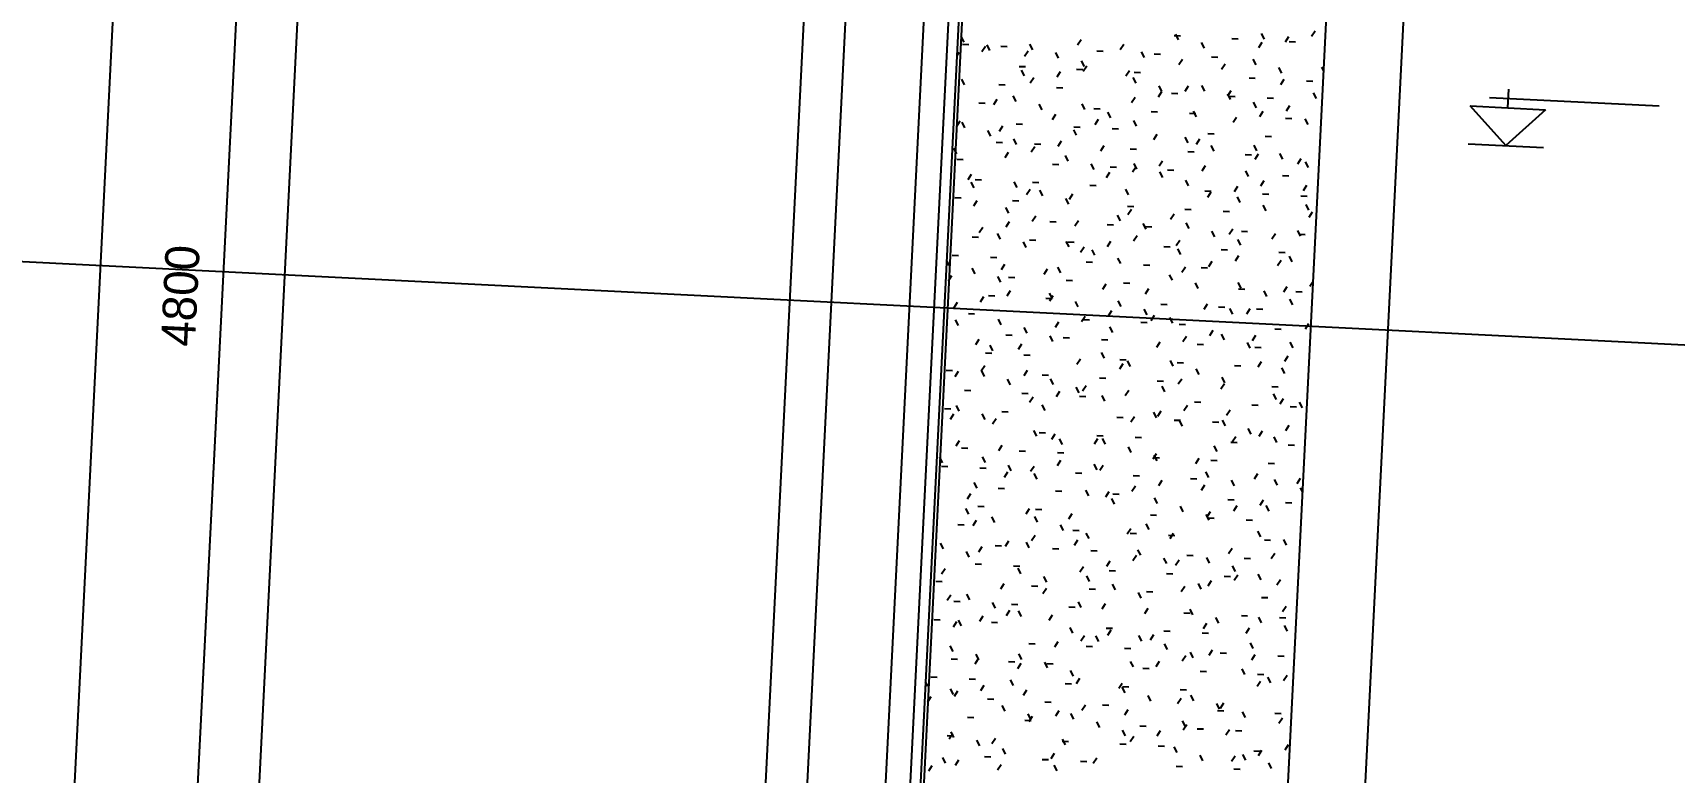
# Model space of a CAD drawing. Extents: x 549999 to 550212, y 1838161 to 1838467.
# Drawn here: x 550155.4 to 550163.22, y 1838345.48 to 1838349 of the extents above; entities that cross this region are included whole.
import ezdxf

# ---------------------------------------------------------------- set-up
doc = ezdxf.new("R2010")
doc.units = 0
for name, color, linetype in [('Level 15', 7, 'Continuous'), ('Level 18', 7, 'Continuous'), ('Level 20', 7, 'Continuous'), ('Level 24', 7, 'Continuous'), ('Level 36', 7, 'Continuous'), ('Level 4', 7, 'Continuous'), ('Level 8', 7, 'Continuous')]:
    doc.layers.add(name, color=color, linetype=linetype)

# ---------------------------------------------------------------- blocks, each defined once
blk = doc.blocks.new('FLOO13')
at = {"layer": 'Level 8'}
for p, q in [((-871.49, -462.9), (-871.49, 547.1)), ((-891.49, 527.1), (-891.49, -482.9))]:
    blk.add_line(p, q, dxfattribs=at)
blk = doc.blocks.new('SPOT_1')
at = {"layer": 'Level 24'}
for p, q in [((0, 0.2), (0, 0.3)), ((0, 0), (-0.2, 0.2)), ((-0.2, 0.2), (0.2, 0.2)), ((0, 0), (-0.2, 0.2)), ((-0.2, 0.2), (0.2, 0.2)), ((-0.1, 0.25), (0.8, 0.25)), ((0.2, 0.2), (0, 0)), ((0.2, 0.2), (0, 0)), ((-0.2, 0), (0.2, 0))]:
    blk.add_line(p, q, dxfattribs=at)

msp = doc.modelspace()

# ---------------------------------------------------------------- linework, layer by layer
at = {"layer": 'Level 15'}
for p, q in [((550159.8376, 1838348.9535), (550159.8239, 1838348.9804)), ((550160.3949, 1838348.9645), (550160.3786, 1838348.9391)), ((550160.8394, 1838348.9839), (550160.8696, 1838348.9823)), ((550160.8599, 1838348.9638), (550160.8461, 1838348.9906)), ((550161.1134, 1838348.9702), (550161.1435, 1838348.9687)), ((550161.2688, 1838348.9678), (550161.255, 1838348.9947)), ((550161.3839, 1838348.9788), (550161.3675, 1838348.9534)), ((550161.5103, 1838349.006), (550161.494, 1838348.9806)), ((550159.8124, 1838348.9053), (550159.8036, 1838348.8916)), ((550159.8303, 1838348.9428), (550159.8604, 1838348.9412)), ((550159.9389, 1838348.9325), (550159.9225, 1838348.9072)), ((550159.9607, 1838348.9139), (550159.9469, 1838348.9407)), ((550160.0129, 1838348.9336), (550160.0431, 1838348.9321)), ((550160.1421, 1838348.9101), (550160.1257, 1838348.8847)), ((550160.1652, 1838348.9159), (550160.1514, 1838348.9428)), ((550160.2882, 1838348.8762), (550160.2745, 1838348.9031)), ((550160.4696, 1838348.9108), (550160.4997, 1838348.9093)), ((550160.5982, 1838348.942), (550160.5818, 1838348.9167)), ((550160.6972, 1838348.8803), (550160.6834, 1838348.9072)), ((550160.7435, 1838348.8971), (550160.7737, 1838348.8956)), ((550160.983, 1838348.9241), (550160.9692, 1838348.9509)), ((550161.0175, 1838348.8834), (550161.0476, 1838348.8819)), ((550161.2575, 1838348.9516), (550161.2411, 1838348.9262)), ((550161.3874, 1838348.9565), (550161.4175, 1838348.955)), ((550160.0997, 1838348.8377), (550160.1298, 1838348.8362)), ((550160.1255, 1838348.7928), (550160.1117, 1838348.8197)), ((550160.2957, 1838348.8109), (550160.2793, 1838348.7855)), ((550160.3737, 1838348.824), (550160.4038, 1838348.8225)), ((550160.4113, 1838348.8366), (550160.3976, 1838348.8634)), ((550160.4221, 1838348.838), (550160.4058, 1838348.8127)), ((550160.6254, 1838348.8156), (550160.609, 1838348.7903)), ((550160.6476, 1838348.8103), (550160.6778, 1838348.8088)), ((550160.8782, 1838348.87), (550160.8618, 1838348.8447)), ((550161.0815, 1838348.8476), (550161.0651, 1838348.8222)), ((550161.2291, 1838348.8448), (550161.2154, 1838348.8716)), ((550161.3522, 1838348.8051), (550161.3385, 1838348.832)), ((550161.552, 1838348.8163), (550161.5429, 1838348.834)), ((550159.8397, 1838348.7491), (550159.8259, 1838348.7759)), ((550160.0038, 1838348.751), (550160.0339, 1838348.7495)), ((550160.1693, 1838348.7837), (550160.1529, 1838348.7583)), ((550160.2778, 1838348.7373), (550160.3079, 1838348.7358)), ((550160.6575, 1838348.7573), (550160.6437, 1838348.7841)), ((550160.7806, 1838348.7176), (550160.7668, 1838348.7444)), ((550160.9054, 1838348.7436), (550160.889, 1838348.7182)), ((550160.985, 1838348.7196), (550160.9713, 1838348.7465)), ((550161.1956, 1838348.7829), (550161.2257, 1838348.7814)), ((550161.3615, 1838348.7755), (550161.3451, 1838348.7502)), ((550161.4696, 1838348.7692), (550161.4997, 1838348.7677)), ((550159.9079, 1838348.6642), (550159.938, 1838348.6627)), ((550159.9932, 1838348.6797), (550159.9769, 1838348.6543)), ((550160.0858, 1838348.6697), (550160.0721, 1838348.6966)), ((550160.2089, 1838348.6301), (550160.1951, 1838348.6569)), ((550160.4134, 1838348.6321), (550160.3996, 1838348.659)), ((550160.6526, 1838348.6892), (550160.6362, 1838348.6638)), ((550160.779, 1838348.7164), (550160.7626, 1838348.691)), ((550160.8257, 1838348.7099), (550160.8559, 1838348.7084)), ((550161.1086, 1838348.7211), (550161.0923, 1838348.6958)), ((550161.1081, 1838348.68), (550161.0943, 1838348.7068)), ((550161.0997, 1838348.6962), (550161.1298, 1838348.6947)), ((550161.2312, 1838348.6403), (550161.2174, 1838348.6672)), ((550161.2824, 1838348.687), (550161.3125, 1838348.6855)), ((550161.3887, 1838348.6491), (550161.3723, 1838348.6238)), ((550161.517, 1838348.6841), (550161.5033, 1838348.7109)), ((550159.8172, 1838348.5757), (550159.8008, 1838348.5503)), ((550159.8417, 1838348.5446), (550159.8279, 1838348.5715)), ((550160.2733, 1838348.6076), (550160.2569, 1838348.5823)), ((550160.4559, 1838348.6368), (550160.486, 1838348.6353)), ((550160.4765, 1838348.5852), (550160.4601, 1838348.5598)), ((550160.5365, 1838348.5925), (550160.5227, 1838348.6193)), ((550160.6595, 1838348.5528), (550160.6458, 1838348.5797)), ((550160.7298, 1838348.6231), (550160.76, 1838348.6216)), ((550160.9125, 1838348.614), (550160.9426, 1838348.6125)), ((550160.9454, 1838348.5966), (550160.9316, 1838348.6234)), ((550161.1358, 1838348.5947), (550161.1195, 1838348.5694)), ((550161.2623, 1838348.6219), (550161.2459, 1838348.5966)), ((550161.3691, 1838348.5912), (550161.3993, 1838348.5897)), ((550161.4774, 1838348.561), (550161.4636, 1838348.5878)), ((550159.9648, 1838348.505), (550159.951, 1838348.5318)), ((550160.0204, 1838348.5532), (550160.0041, 1838348.5279)), ((550160.0879, 1838348.4653), (550160.0741, 1838348.4921)), ((550160.086, 1838348.5638), (550160.1161, 1838348.5622)), ((550160.3737, 1838348.509), (550160.3599, 1838348.5359)), ((550160.36, 1838348.5501), (550160.3901, 1838348.5485)), ((550160.5426, 1838348.5409), (550160.5728, 1838348.5394)), ((550160.7566, 1838348.5131), (550160.7402, 1838348.4878)), ((550160.9057, 1838348.4735), (550160.8919, 1838348.5003)), ((550160.9992, 1838348.5181), (550161.0294, 1838348.5166)), ((550161.2732, 1838348.5044), (550161.3034, 1838348.5029)), ((550159.802, 1838348.4215), (550159.7883, 1838348.4484)), ((550159.9901, 1838348.477), (550160.0202, 1838348.4755)), ((550160.0476, 1838348.4268), (550160.0313, 1838348.4015)), ((550160.1741, 1838348.454), (550160.1577, 1838348.4287)), ((550160.1727, 1838348.4679), (550160.2029, 1838348.4664)), ((550160.3005, 1838348.4812), (550160.2841, 1838348.4558)), ((550160.5037, 1838348.4588), (550160.4873, 1838348.4334)), ((550160.6294, 1838348.445), (550160.6595, 1838348.4435)), ((550160.9034, 1838348.4313), (550160.9335, 1838348.4298)), ((550160.9598, 1838348.4907), (550160.9434, 1838348.4654)), ((550161.0288, 1838348.4338), (550161.015, 1838348.4607)), ((550161.1773, 1838348.4176), (550161.2075, 1838348.4161)), ((550161.2332, 1838348.4359), (550161.2195, 1838348.4627)), ((550161.2398, 1838348.4187), (550161.2235, 1838348.3933)), ((550161.3563, 1838348.3962), (550161.3426, 1838348.423)), ((550159.8029, 1838348.3948), (550159.833, 1838348.3933)), ((550160.2595, 1838348.372), (550160.2896, 1838348.3705)), ((550160.334, 1838348.386), (550160.3203, 1838348.4128)), ((550160.4571, 1838348.3463), (550160.4434, 1838348.3732)), ((550160.5335, 1838348.3583), (550160.5636, 1838348.3568)), ((550160.6573, 1838348.3595), (550160.641, 1838348.3342)), ((550160.6616, 1838348.3483), (550160.6478, 1838348.3752)), ((550160.7838, 1838348.3867), (550160.7674, 1838348.3614)), ((550160.7847, 1838348.3087), (550160.7709, 1838348.3355)), ((550160.8075, 1838348.3446), (550160.8376, 1838348.3431)), ((550160.987, 1838348.3643), (550160.9706, 1838348.339)), ((550161.1936, 1838348.3128), (550161.1798, 1838348.3396)), ((550161.4431, 1838348.3963), (550161.4267, 1838348.3709)), ((550161.4794, 1838348.3565), (550161.4656, 1838348.3834)), ((550159.8716, 1838348.3228), (550159.8552, 1838348.2975)), ((550159.8855, 1838348.2588), (550159.8717, 1838348.2856)), ((550159.8896, 1838348.2989), (550159.9198, 1838348.2974)), ((550160.0899, 1838348.2608), (550160.0762, 1838348.2877)), ((550160.1636, 1838348.2852), (550160.1938, 1838348.2837)), ((550160.4376, 1838348.2715), (550160.4677, 1838348.27)), ((550160.5309, 1838348.3323), (550160.5145, 1838348.307)), ((550160.9077, 1838348.269), (550160.894, 1838348.2959)), ((550161.1406, 1838348.2651), (550161.1242, 1838348.2397)), ((550161.267, 1838348.2923), (550161.2507, 1838348.2669)), ((550161.3554, 1838348.3172), (550161.3856, 1838348.3157)), ((550161.4703, 1838348.2698), (550161.4539, 1838348.2445)), ((550159.7937, 1838348.2121), (550159.8239, 1838348.2106)), ((550159.8988, 1838348.1964), (550159.8824, 1838348.171)), ((550160.0677, 1838348.1984), (550160.0979, 1838348.1969)), ((550160.1516, 1838348.2508), (550160.1353, 1838348.2254)), ((550160.213, 1838348.2212), (550160.1992, 1838348.248)), ((550160.3361, 1838348.1815), (550160.3223, 1838348.2084)), ((550160.3549, 1838348.2283), (550160.3385, 1838348.203)), ((550160.6219, 1838348.2253), (550160.6082, 1838348.2521)), ((550160.9856, 1838348.2441), (550161.0157, 1838348.2426)), ((550161.0142, 1838348.2379), (550160.9978, 1838348.2125)), ((550161.1539, 1838348.1897), (550161.1401, 1838348.2165)), ((550161.2595, 1838348.2304), (550161.2897, 1838348.2289)), ((550161.4422, 1838348.2213), (550161.4723, 1838348.2198)), ((550161.4814, 1838348.1521), (550161.4677, 1838348.1789)), ((550160.0503, 1838348.1378), (550160.0365, 1838348.1646)), ((550160.1788, 1838348.1243), (550160.1624, 1838348.099)), ((550160.3821, 1838348.1019), (550160.3657, 1838348.0766)), ((550160.5823, 1838348.1022), (550160.5685, 1838348.129)), ((550160.6157, 1838348.1711), (550160.6458, 1838348.1695)), ((550160.6349, 1838348.1563), (550160.6185, 1838348.131)), ((550160.8381, 1838348.1339), (550160.8218, 1838348.1085)), ((550160.8897, 1838348.1574), (550160.9198, 1838348.1558)), ((550161.0723, 1838348.1482), (550161.1024, 1838348.1467)), ((550161.277, 1838348.15), (550161.2632, 1838348.1769)), ((550161.4974, 1838348.1434), (550161.4811, 1838348.1181)), ((550159.7644, 1838348.094), (550159.7637, 1838348.0953)), ((550159.8759, 1838348.0249), (550159.9061, 1838348.0234)), ((550159.926, 1838348.07), (550159.9096, 1838348.0446)), ((550160.0106, 1838348.0147), (550159.9968, 1838348.0415)), ((550160.0524, 1838348.0972), (550160.036, 1838348.0718)), ((550160.2458, 1838348.098), (550160.2759, 1838348.0965)), ((550160.5198, 1838348.0843), (550160.5499, 1838348.0828)), ((550160.6621, 1838348.0299), (550160.6457, 1838348.0045)), ((550160.7053, 1838348.0625), (550160.6916, 1838348.0894)), ((550160.7024, 1838348.0752), (550160.7326, 1838348.0737)), ((550160.9098, 1838348.0646), (550160.896, 1838348.0914)), ((550161.0329, 1838348.0249), (550161.0191, 1838348.0517)), ((550161.1182, 1838348.0618), (550161.1018, 1838348.0365)), ((550161.1591, 1838348.0523), (550161.1892, 1838348.0508)), ((550161.3214, 1838348.0394), (550161.305, 1838348.0141)), ((550161.4418, 1838348.029), (550161.428, 1838348.0558)), ((550161.4331, 1838348.0386), (550161.4632, 1838348.0371)), ((550160.1337, 1838347.975), (550160.1199, 1838348.0019)), ((550160.1499, 1838348.0112), (550160.1801, 1838348.0097)), ((550160.3381, 1838347.9771), (550160.3244, 1838348.0039)), ((550160.3326, 1838348.0021), (550160.3627, 1838348.0006)), ((550160.4092, 1838347.9755), (550160.3929, 1838347.9501)), ((550160.4612, 1838347.9374), (550160.4474, 1838347.9642)), ((550160.5357, 1838348.0027), (550160.5193, 1838347.9773)), ((550160.7892, 1838347.9793), (550160.8193, 1838347.9778)), ((550160.8653, 1838348.0075), (550160.849, 1838347.9821)), ((550160.8701, 1838347.9415), (550160.8564, 1838347.9683)), ((550161.0632, 1838347.9656), (550161.0933, 1838347.9641)), ((550161.156, 1838347.9852), (550161.1422, 1838348.0121)), ((550161.3372, 1838347.9519), (550161.3673, 1838347.9504)), ((550159.7665, 1838347.8895), (550159.7546, 1838347.9127)), ((550159.7801, 1838347.9382), (550159.8102, 1838347.9367)), ((550159.8896, 1838347.8499), (550159.8758, 1838347.8767)), ((550159.9627, 1838347.929), (550159.9928, 1838347.9275)), ((550160.03, 1838347.8939), (550160.0136, 1838347.8686)), ((550160.2332, 1838347.8715), (550160.2168, 1838347.8461)), ((550160.2985, 1838347.854), (550160.2847, 1838347.8808)), ((550160.4193, 1838347.9062), (550160.4495, 1838347.9047)), ((550160.5843, 1838347.8977), (550160.5705, 1838347.9246)), ((550160.6933, 1838347.8925), (550160.7234, 1838347.891)), ((550160.8925, 1838347.881), (550160.8761, 1838347.8557)), ((550160.9673, 1838347.8788), (550160.9974, 1838347.8773)), ((550161.0189, 1838347.9082), (550161.0026, 1838347.8829)), ((550161.1454, 1838347.9354), (550161.129, 1838347.9101)), ((550161.3486, 1838347.913), (550161.3322, 1838347.8876)), ((550161.4021, 1838347.9059), (550161.3884, 1838347.9328)), ((550159.7771, 1838347.8395), (550159.7607, 1838347.8142)), ((550160.0126, 1838347.8102), (550159.9989, 1838347.8371)), ((550160.0495, 1838347.8331), (550160.0796, 1838347.8316)), ((550160.3234, 1838347.8194), (550160.3536, 1838347.8179)), ((550160.5132, 1838347.7995), (550160.4969, 1838347.7741)), ((550160.5974, 1838347.8057), (550160.6276, 1838347.8042)), ((550160.8305, 1838347.8184), (550160.8167, 1838347.8452)), ((550160.9535, 1838347.7787), (550160.9398, 1838347.8056)), ((550161.158, 1838347.7808), (550161.1442, 1838347.8076)), ((550161.5018, 1838347.8131), (550161.4858, 1838347.7884)), ((550159.8043, 1838347.7131), (550159.7879, 1838347.6878)), ((550159.9307, 1838347.7403), (550159.9144, 1838347.715)), ((550159.9536, 1838347.7464), (550159.9837, 1838347.7449)), ((550160.0572, 1838347.7675), (550160.0408, 1838347.7422)), ((550160.2276, 1838347.7327), (550160.2577, 1838347.7312)), ((550160.2604, 1838347.7451), (550160.244, 1838347.7197)), ((550160.2588, 1838347.7309), (550160.245, 1838347.7577)), ((550160.3819, 1838347.6912), (550160.3681, 1838347.7181)), ((550160.5863, 1838347.6933), (550160.5726, 1838347.7201)), ((550160.7165, 1838347.777), (550160.7001, 1838347.7517)), ((550161.1454, 1838347.7784), (550161.1755, 1838347.7768)), ((550161.2811, 1838347.7411), (550161.2673, 1838347.768)), ((550161.3758, 1838347.7866), (550161.3594, 1838347.7612)), ((550161.4042, 1838347.7014), (550161.3904, 1838347.7283)), ((550161.4194, 1838347.7647), (550161.4495, 1838347.7632)), ((550159.8577, 1838347.6596), (550159.8878, 1838347.6581)), ((550160.0147, 1838347.6058), (550160.0009, 1838347.6326)), ((550160.414, 1838347.6458), (550160.3976, 1838347.6205)), ((550160.4056, 1838347.6322), (550160.4358, 1838347.6307)), ((550160.5404, 1838347.673), (550160.5241, 1838347.6477)), ((550160.7094, 1838347.6536), (550160.6957, 1838347.6805)), ((550160.7437, 1838347.6506), (550160.7273, 1838347.6253)), ((550160.7755, 1838347.7053), (550160.8056, 1838347.7038)), ((550160.8325, 1838347.6139), (550160.8187, 1838347.6408)), ((550160.9965, 1838347.705), (550160.9801, 1838347.6796)), ((550161.0495, 1838347.6916), (550161.0796, 1838347.6901)), ((550161.1183, 1838347.6577), (550161.1046, 1838347.6845)), ((550161.1997, 1838347.6826), (550161.1834, 1838347.6572)), ((550161.2321, 1838347.6825), (550161.2623, 1838347.681)), ((550159.8102, 1838347.6037), (550159.7965, 1838347.6306)), ((550160.0358, 1838347.5592), (550160.0659, 1838347.5577)), ((550160.1378, 1838347.5661), (550160.124, 1838347.5929)), ((550160.2608, 1838347.5264), (550160.2471, 1838347.5533)), ((550160.2876, 1838347.6186), (550160.2712, 1838347.5933)), ((550160.5467, 1838347.5702), (550160.5329, 1838347.597)), ((550160.6796, 1838347.6185), (550160.7098, 1838347.617)), ((550160.8623, 1838347.6094), (550160.8924, 1838347.6079)), ((550161.0237, 1838347.5786), (550161.0073, 1838347.5532)), ((550161.0787, 1838347.5346), (550161.0649, 1838347.5615)), ((550161.2269, 1838347.5561), (550161.2106, 1838347.5308)), ((550161.3189, 1838347.5866), (550161.349, 1838347.5851)), ((550161.4798, 1838347.6105), (550161.4634, 1838347.5852)), ((550159.9083, 1838347.5371), (550159.8919, 1838347.5117)), ((550159.975, 1838347.4827), (550159.9613, 1838347.5095)), ((550160.1115, 1838347.5146), (550160.0952, 1838347.4893)), ((550160.3097, 1838347.5455), (550160.3399, 1838347.544)), ((550160.4924, 1838347.5363), (550160.5225, 1838347.5348)), ((550160.7709, 1838347.5242), (550160.7545, 1838347.4988)), ((550160.8973, 1838347.5514), (550160.8809, 1838347.526)), ((550160.949, 1838347.5135), (550160.9792, 1838347.512)), ((550161.2018, 1838347.4949), (550161.188, 1838347.5218)), ((550161.223, 1838347.4998), (550161.2531, 1838347.4983)), ((550161.4062, 1838347.497), (550161.3924, 1838347.5238)), ((550159.9355, 1838347.4106), (550159.9191, 1838347.3853)), ((550159.9399, 1838347.4724), (550159.97, 1838347.4709)), ((550160.1225, 1838347.4633), (550160.1527, 1838347.4618)), ((550160.3916, 1838347.4426), (550160.3752, 1838347.4173)), ((550160.507, 1838347.4471), (550160.4932, 1838347.474)), ((550160.5948, 1838347.4202), (550160.5784, 1838347.3948)), ((550160.5792, 1838347.4404), (550160.6093, 1838347.4389)), ((550160.6301, 1838347.4074), (550160.6163, 1838347.4343)), ((550160.8345, 1838347.4095), (550160.8208, 1838347.4363)), ((550160.8531, 1838347.4267), (550160.8833, 1838347.4252)), ((550160.9576, 1838347.3698), (550160.9439, 1838347.3967)), ((550161.1271, 1838347.4131), (550161.1572, 1838347.4115)), ((550161.2541, 1838347.4297), (550161.2378, 1838347.4044)), ((550161.3665, 1838347.3739), (550161.3528, 1838347.4008)), ((550161.3806, 1838347.4569), (550161.3642, 1838347.4316)), ((550159.7527, 1838347.3902), (550159.7828, 1838347.3887)), ((550159.8091, 1838347.3835), (550159.7927, 1838347.3581)), ((550159.9354, 1838347.3596), (550159.9216, 1838347.3864)), ((550160.0584, 1838347.3199), (550160.0447, 1838347.3468)), ((550160.1387, 1838347.3882), (550160.1224, 1838347.3629)), ((550160.2093, 1838347.3674), (550160.2394, 1838347.3659)), ((550160.2629, 1838347.322), (550160.2491, 1838347.3488)), ((550160.4833, 1838347.3537), (550160.5134, 1838347.3522)), ((550160.7572, 1838347.34), (550160.7874, 1838347.3385)), ((550160.8749, 1838347.3481), (550160.8585, 1838347.3228)), ((550161.0781, 1838347.3257), (550161.0617, 1838347.3004)), ((550161.0807, 1838347.3302), (550161.067, 1838347.357)), ((550159.8394, 1838347.2943), (550159.8696, 1838347.2928)), ((550160.1134, 1838347.2806), (550160.1435, 1838347.2791)), ((550160.1659, 1838347.2618), (550160.1495, 1838347.2365)), ((550160.2923, 1838347.289), (550160.276, 1838347.2636)), ((550160.386, 1838347.2823), (550160.3722, 1838347.3092)), ((550160.3874, 1838347.2669), (550160.4175, 1838347.2654)), ((550160.4188, 1838347.3162), (550160.4024, 1838347.2908)), ((550160.5091, 1838347.2426), (550160.4953, 1838347.2695)), ((550160.622, 1838347.2938), (550160.6056, 1838347.2684)), ((550160.7949, 1838347.2864), (550160.7811, 1838347.3133)), ((550160.9353, 1838347.2395), (550160.9655, 1838347.238)), ((550161.3052, 1838347.3126), (550161.3353, 1838347.3111)), ((550161.3269, 1838347.2508), (550161.3131, 1838347.2777)), ((550161.3581, 1838347.2537), (550161.3418, 1838347.2283)), ((550159.7435, 1838347.2076), (550159.7737, 1838347.2061)), ((550159.7866, 1838347.1802), (550159.7703, 1838347.1549)), ((550159.8143, 1838347.1948), (550159.8006, 1838347.2217)), ((550159.9374, 1838347.1551), (550159.9236, 1838347.182)), ((550160.0175, 1838347.1939), (550160.0476, 1838347.1924)), ((550160.2232, 1838347.1989), (550160.2095, 1838347.2257)), ((550160.5655, 1838347.1665), (550160.5956, 1838347.165)), ((550160.6492, 1838347.1673), (550160.6328, 1838347.142)), ((550160.7552, 1838347.1633), (550160.7415, 1838347.1902)), ((550160.7756, 1838347.1945), (550160.7592, 1838347.1692)), ((550160.902, 1838347.2217), (550160.8857, 1838347.1964)), ((550161.1053, 1838347.1993), (550161.0889, 1838347.1739)), ((550161.2093, 1838347.2258), (550161.2394, 1838347.2243)), ((550161.392, 1838347.2167), (550161.4221, 1838347.2152)), ((550161.45, 1838347.2112), (550161.4362, 1838347.238)), ((550159.9899, 1838347.1578), (550159.9735, 1838347.1325)), ((550160.1836, 1838347.0758), (550160.1698, 1838347.1027)), ((550160.1956, 1838347.0934), (550160.2257, 1838347.0919)), ((550160.2699, 1838347.0858), (550160.2535, 1838347.0604)), ((550160.8394, 1838347.1528), (550160.8696, 1838347.1513)), ((550160.8783, 1838347.1237), (550160.8645, 1838347.1505)), ((550161.0221, 1838347.1436), (550161.0522, 1838347.1421)), ((550161.0828, 1838347.1257), (550161.069, 1838347.1526)), ((550161.2058, 1838347.086), (550161.1921, 1838347.1129)), ((550161.2589, 1838347.1001), (550161.2425, 1838347.0747)), ((550161.3853, 1838347.1272), (550161.3689, 1838347.1019)), ((550159.8138, 1838347.0538), (550159.7975, 1838347.0285)), ((550159.8257, 1838347.0203), (550159.8559, 1838347.0188)), ((550160.0171, 1838347.0314), (550160.0007, 1838347.006)), ((550160.0997, 1838347.0066), (550160.1298, 1838347.0051)), ((550160.3066, 1838347.0361), (550160.2929, 1838347.063)), ((550160.4732, 1838347.0633), (550160.4568, 1838347.038)), ((550160.4696, 1838347.0797), (550160.4997, 1838347.0782)), ((550160.5111, 1838347.0382), (550160.4973, 1838347.065)), ((550160.6342, 1838346.9985), (550160.6204, 1838347.0254)), ((550160.6522, 1838347.0706), (550160.6824, 1838347.0691)), ((550161.0431, 1838347.0026), (550161.0293, 1838347.0295)), ((550161.1089, 1838347.0477), (550161.139, 1838347.0462)), ((550161.1325, 1838347.0729), (550161.1161, 1838347.0475)), ((550161.3289, 1838347.0464), (550161.3152, 1838347.0732)), ((550161.3828, 1838347.0341), (550161.413, 1838347.0325)), ((550159.735, 1838346.9486), (550159.7212, 1838346.9755)), ((550159.7298, 1838346.9336), (550159.76, 1838346.9321)), ((550159.9394, 1838346.9507), (550159.9257, 1838346.9775)), ((550160.0625, 1838346.911), (550160.0488, 1838346.9379)), ((550160.1707, 1838346.9321), (550160.1543, 1838346.9068)), ((550160.2971, 1838346.9593), (550160.2807, 1838346.934)), ((550160.2824, 1838346.9975), (550160.3125, 1838346.996)), ((550160.4714, 1838346.9151), (550160.4577, 1838346.942)), ((550160.5003, 1838346.9369), (550160.484, 1838346.9116)), ((550160.7532, 1838346.9913), (550160.7368, 1838346.9659)), ((550160.739, 1838346.9747), (550160.7691, 1838346.9732)), ((550160.7573, 1838346.9589), (550160.7435, 1838346.9857)), ((550160.9564, 1838346.9689), (550160.9401, 1838346.9435)), ((550161.013, 1838346.961), (550161.0431, 1838346.9595)), ((550161.2869, 1838346.9473), (550161.3171, 1838346.9458)), ((550159.8998, 1838346.8276), (550159.886, 1838346.8545)), ((550159.9125, 1838346.9244), (550159.9426, 1838346.9229)), ((550160.0443, 1838346.905), (550160.0279, 1838346.8796)), ((550160.1856, 1838346.8714), (550160.1718, 1838346.8982)), ((550160.3691, 1838346.9016), (550160.3992, 1838346.9001)), ((550160.6431, 1838346.8879), (550160.6732, 1838346.8864)), ((550160.7804, 1838346.8649), (550160.764, 1838346.8395)), ((550160.9171, 1838346.8742), (550160.9472, 1838346.8727)), ((550161.0034, 1838346.8795), (550160.9897, 1838346.9064)), ((550161.1265, 1838346.8399), (550161.1127, 1838346.8667)), ((550161.2365, 1838346.8968), (550161.2201, 1838346.8715)), ((550161.331, 1838346.8419), (550161.3172, 1838346.8688)), ((550161.4397, 1838346.8744), (550161.4233, 1838346.849)), ((550159.8682, 1838346.801), (550159.8518, 1838346.7756)), ((550159.9992, 1838346.8286), (550160.0294, 1838346.8271)), ((550160.2732, 1838346.8149), (550160.3034, 1838346.8134)), ((550160.4318, 1838346.792), (550160.418, 1838346.8189)), ((550160.5275, 1838346.8105), (550160.5112, 1838346.7851)), ((550160.5549, 1838346.7524), (550160.5411, 1838346.7792)), ((550160.5472, 1838346.8012), (550160.5773, 1838346.7997)), ((550160.654, 1838346.8377), (550160.6376, 1838346.8123)), ((550160.7593, 1838346.7544), (550160.7455, 1838346.7813)), ((550160.9836, 1838346.8424), (550160.9672, 1838346.8171)), ((550161.0952, 1838346.7738), (550161.1253, 1838346.7723)), ((550161.2637, 1838346.7704), (550161.2473, 1838346.745)), ((550161.4515, 1838346.8072), (550161.4403, 1838346.8291)), ((550159.8601, 1838346.7045), (550159.8463, 1838346.7314)), ((550159.9034, 1838346.7418), (550159.9335, 1838346.7403)), ((550159.9832, 1838346.6649), (550159.9694, 1838346.6917)), ((550160.1483, 1838346.7289), (550160.1319, 1838346.7036)), ((550160.1877, 1838346.6669), (550160.1739, 1838346.6938)), ((550160.1773, 1838346.7281), (550160.2075, 1838346.7266)), ((550160.3515, 1838346.7065), (550160.3351, 1838346.6811)), ((550160.7253, 1838346.7007), (550160.7554, 1838346.6992)), ((550160.8824, 1838346.7147), (550160.8686, 1838346.7416)), ((550161.0055, 1838346.6751), (550160.9917, 1838346.7019)), ((550161.0108, 1838346.716), (550160.9944, 1838346.6907)), ((550161.1372, 1838346.7432), (550161.1209, 1838346.7179)), ((550161.2913, 1838346.7188), (550161.2775, 1838346.7457)), ((550161.3691, 1838346.7601), (550161.3993, 1838346.7586)), ((550159.8075, 1838346.655), (550159.8376, 1838346.6535)), ((550159.8954, 1838346.6745), (550159.879, 1838346.6492)), ((550160.3107, 1838346.6272), (550160.297, 1838346.6541)), ((550160.3554, 1838346.6276), (550160.3856, 1838346.6261)), ((550160.4338, 1838346.5876), (550160.4201, 1838346.6144)), ((550160.6315, 1838346.6344), (550160.6152, 1838346.6091)), ((550160.6294, 1838346.6139), (550160.6595, 1838346.6124)), ((550160.7196, 1838346.6313), (550160.7059, 1838346.6582)), ((550160.9993, 1838346.687), (550161.0294, 1838346.6855)), ((550161.1819, 1838346.6779), (550161.2121, 1838346.6764)), ((550161.2516, 1838346.5957), (550161.2379, 1838346.6226)), ((550159.7391, 1838346.5397), (550159.7253, 1838346.5666)), ((550159.9226, 1838346.5481), (550159.9062, 1838346.5228)), ((550159.9855, 1838346.5546), (550160.0157, 1838346.5531)), ((550160.049, 1838346.5753), (550160.0327, 1838346.5499)), ((550160.148, 1838346.5438), (550160.1342, 1838346.5707)), ((550160.1755, 1838346.6025), (550160.1591, 1838346.5771)), ((550160.2595, 1838346.5409), (550160.2897, 1838346.5394)), ((550160.3787, 1838346.5801), (550160.3623, 1838346.5547)), ((550160.812, 1838346.6048), (550160.8422, 1838346.6033)), ((550160.8348, 1838346.612), (550160.8184, 1838346.5867)), ((550161.1148, 1838346.54), (550161.0984, 1838346.5146)), ((550161.2687, 1838346.582), (550161.2988, 1838346.5805)), ((550161.3747, 1838346.5561), (550161.361, 1838346.5829)), ((550159.8622, 1838346.5001), (550159.8484, 1838346.5269)), ((550159.8897, 1838346.4678), (550159.9198, 1838346.4663)), ((550160.0723, 1838346.4587), (550160.1024, 1838346.4572)), ((550160.4422, 1838346.5318), (550160.4723, 1838346.5302)), ((550160.5323, 1838346.4808), (550160.5159, 1838346.4555)), ((550160.6587, 1838346.508), (550160.6424, 1838346.4827)), ((550160.68, 1838346.5082), (550160.6662, 1838346.5351)), ((550160.8031, 1838346.4686), (550160.7893, 1838346.4954)), ((550160.862, 1838346.4856), (550160.8456, 1838346.4602)), ((550160.8988, 1838346.5089), (550160.9289, 1838346.5074)), ((550161.0075, 1838346.4706), (550160.9938, 1838346.4975)), ((550161.1306, 1838346.431), (550161.1168, 1838346.4578)), ((550161.1728, 1838346.4952), (550161.2029, 1838346.4937)), ((550161.318, 1838346.5175), (550161.3017, 1838346.4922)), ((550159.7024, 1838346.3856), (550159.7326, 1838346.3841)), ((550159.7466, 1838346.4441), (550159.7302, 1838346.4188)), ((550160.1083, 1838346.4207), (550160.0946, 1838346.4476)), ((550160.2314, 1838346.3811), (550160.2176, 1838346.4079)), ((550160.4059, 1838346.4536), (550160.3895, 1838346.4283)), ((550160.4359, 1838346.3831), (550160.4221, 1838346.41)), ((550160.5289, 1838346.4359), (550160.5591, 1838346.4344)), ((550160.8029, 1838346.4222), (550160.8331, 1838346.4207)), ((550161.0156, 1838346.3864), (550160.9992, 1838346.361)), ((550161.0769, 1838346.4085), (550161.107, 1838346.407)), ((550161.142, 1838346.4135), (550161.1256, 1838346.3882)), ((550161.2537, 1838346.3913), (550161.2399, 1838346.4181)), ((550161.3452, 1838346.3911), (550161.3289, 1838346.3658)), ((550159.7738, 1838346.3177), (550159.7574, 1838346.2923)), ((550159.8642, 1838346.2956), (550159.8504, 1838346.3225)), ((550160.0266, 1838346.3721), (550160.0102, 1838346.3467)), ((550160.1591, 1838346.3628), (550160.1892, 1838346.3613)), ((550160.2298, 1838346.3496), (550160.2135, 1838346.3243)), ((550160.433, 1838346.3491), (550160.4632, 1838346.3476)), ((550160.5589, 1838346.3435), (550160.5452, 1838346.3703)), ((550160.682, 1838346.3038), (550160.6683, 1838346.3306)), ((550160.707, 1838346.3354), (550160.7372, 1838346.3339)), ((550160.8891, 1838346.3592), (550160.8728, 1838346.3338)), ((550160.9679, 1838346.3475), (550160.9541, 1838346.3744)), ((550161.255, 1838346.308), (550161.2851, 1838346.3065)), ((550159.7892, 1838346.2897), (550159.8193, 1838346.2882)), ((550159.9873, 1838346.2559), (550159.9735, 1838346.2828)), ((550160.0538, 1838346.2456), (550160.0374, 1838346.2203)), ((550160.0632, 1838346.276), (550160.0933, 1838346.2745)), ((550160.1104, 1838346.2163), (550160.0966, 1838346.2431)), ((550160.257, 1838346.2232), (550160.2407, 1838346.1979)), ((550160.3372, 1838346.2623), (550160.3673, 1838346.2608)), ((550160.3962, 1838346.26), (550160.3824, 1838346.2869)), ((550160.5099, 1838346.2776), (550160.4935, 1838346.2522)), ((550160.7131, 1838346.2552), (550160.6967, 1838346.2298)), ((550160.8851, 1838346.2349), (550160.9152, 1838346.2334)), ((550160.9282, 1838346.2245), (550160.9144, 1838346.2513)), ((550161.3724, 1838346.2647), (550161.356, 1838346.2393)), ((550159.6933, 1838346.203), (550159.7234, 1838346.2015)), ((550159.8009, 1838346.1913), (550159.7846, 1838346.1659)), ((550159.8245, 1838346.1725), (550159.8108, 1838346.1994)), ((550159.9274, 1838346.2184), (550159.911, 1838346.1931)), ((550159.9673, 1838346.1893), (550159.9974, 1838346.1878)), ((550160.3565, 1838346.137), (550160.3428, 1838346.1638)), ((550160.5152, 1838346.1619), (550160.5454, 1838346.1604)), ((550160.5371, 1838346.1512), (550160.5207, 1838346.1258)), ((550160.7892, 1838346.1482), (550160.8194, 1838346.1467)), ((550160.9931, 1838346.1831), (550160.9768, 1838346.1578)), ((550161.0513, 1838346.1848), (550161.0375, 1838346.2116)), ((550161.1591, 1838346.2212), (550161.1892, 1838346.2197)), ((550161.1964, 1838346.1607), (550161.18, 1838346.1354)), ((550161.2557, 1838346.1868), (550161.242, 1838346.2137)), ((550161.3417, 1838346.2121), (550161.3719, 1838346.2106)), ((550161.3788, 1838346.1472), (550161.365, 1838346.174)), ((550159.7849, 1838346.0494), (550159.7711, 1838346.0763)), ((550160.1454, 1838346.0888), (550160.1755, 1838346.0873)), ((550160.2842, 1838346.0968), (550160.2678, 1838346.0714)), ((550160.4106, 1838346.124), (550160.3943, 1838346.0986)), ((550160.4193, 1838346.0751), (550160.4495, 1838346.0736)), ((550160.4796, 1838346.0973), (550160.4659, 1838346.1241)), ((550160.602, 1838346.066), (550160.6321, 1838346.0645)), ((550160.6841, 1838346.0993), (550160.6703, 1838346.1262)), ((550160.7403, 1838346.1287), (550160.7239, 1838346.1034)), ((550160.8072, 1838346.0597), (550160.7934, 1838346.0865)), ((550160.9719, 1838346.1391), (550161.002, 1838346.1375)), ((550161.2161, 1838346.0638), (550161.2023, 1838346.0906)), ((550159.7755, 1838346.0158), (550159.8056, 1838346.0142)), ((550159.9049, 1838346.0152), (550159.8886, 1838345.9899)), ((550159.908, 1838346.0098), (550159.8942, 1838346.0366)), ((550160.0495, 1838346.0021), (550160.0796, 1838346.0006)), ((550160.1082, 1838345.9928), (550160.0918, 1838345.9674)), ((550160.1124, 1838346.0118), (550160.0986, 1838346.0387)), ((550160.2355, 1838345.9722), (550160.2217, 1838345.999)), ((550160.2321, 1838345.9929), (550160.2623, 1838345.9914)), ((550160.6444, 1838345.9762), (550160.6306, 1838346.0031)), ((550160.7675, 1838346.0023), (550160.7511, 1838345.977)), ((550160.8939, 1838346.0295), (550160.8775, 1838346.0042)), ((550160.9302, 1838346.02), (550160.9165, 1838346.0469)), ((550161.0203, 1838346.0567), (550161.004, 1838346.0314)), ((550161.0586, 1838346.0432), (550161.0888, 1838346.0417)), ((550161.2236, 1838346.0343), (550161.2072, 1838346.0089)), ((550161.3326, 1838346.0295), (550161.3627, 1838346.028)), ((550159.6796, 1838345.929), (550159.7097, 1838345.9275)), ((550159.8623, 1838345.9199), (550159.8924, 1838345.9184)), ((550160.0727, 1838345.8887), (550160.059, 1838345.9156)), ((550160.3586, 1838345.9325), (550160.3448, 1838345.9593)), ((550160.3882, 1838345.9207), (550160.3718, 1838345.8954)), ((550160.6888, 1838345.9701), (550160.7189, 1838345.9686)), ((550160.9627, 1838345.9564), (550160.9929, 1838345.9549)), ((550161.1764, 1838345.9407), (550161.1626, 1838345.9675)), ((550161.2367, 1838345.9427), (550161.2669, 1838345.9412)), ((550161.2995, 1838345.901), (550161.2857, 1838345.9279)), ((550161.3772, 1838345.935), (550161.3608, 1838345.9097)), ((550159.6638, 1838345.8847), (550159.6542, 1838345.9035)), ((550159.6793, 1838345.8344), (550159.6629, 1838345.8091)), ((550159.7869, 1838345.845), (550159.7732, 1838345.8718)), ((550159.8057, 1838345.8616), (550159.7893, 1838345.8363)), ((550159.9321, 1838345.8888), (550159.9158, 1838345.8634)), ((550160.1354, 1838345.8664), (550160.119, 1838345.841)), ((550160.3189, 1838345.897), (550160.349, 1838345.8955)), ((550160.5914, 1838345.8983), (550160.5751, 1838345.873)), ((550160.6047, 1838345.8532), (550160.591, 1838345.88)), ((550160.5929, 1838345.8833), (550160.623, 1838345.8818)), ((550160.7278, 1838345.8135), (550160.7141, 1838345.8404)), ((550160.8668, 1838345.8696), (550160.897, 1838345.8681)), ((550160.9323, 1838345.8155), (550160.9185, 1838345.8424)), ((550161.2508, 1838345.9078), (550161.2344, 1838345.8825)), ((550159.949, 1838345.824), (550159.9792, 1838345.8225)), ((550160.0331, 1838345.7657), (550160.0193, 1838345.7925)), ((550160.1562, 1838345.726), (550160.1424, 1838345.7528)), ((550160.223, 1838345.8103), (550160.2531, 1838345.8088)), ((550160.289, 1838345.7671), (550160.2726, 1838345.7418)), ((550160.3606, 1838345.728), (550160.3469, 1838345.7549)), ((550160.4154, 1838345.7943), (550160.399, 1838345.769)), ((550160.497, 1838345.7966), (550160.5271, 1838345.7951)), ((550160.6186, 1838345.7719), (550160.6023, 1838345.7465)), ((550160.8715, 1838345.8263), (550160.8551, 1838345.8009)), ((550161.0554, 1838345.7759), (550161.0416, 1838345.8027)), ((550161.0449, 1838345.7692), (550161.0751, 1838345.7677)), ((550161.0747, 1838345.8038), (550161.0583, 1838345.7785)), ((550161.1784, 1838345.7362), (550161.1647, 1838345.7631)), ((550161.3189, 1838345.7555), (550161.349, 1838345.754)), ((550159.8531, 1838345.7372), (550159.8833, 1838345.7357)), ((550160.1271, 1838345.7235), (550160.1572, 1838345.722)), ((550160.1626, 1838345.7399), (550160.1462, 1838345.7146)), ((550160.4837, 1838345.6884), (550160.4699, 1838345.7152)), ((550160.6068, 1838345.6487), (550160.593, 1838345.6756)), ((550160.6751, 1838345.6961), (550160.7052, 1838345.6946)), ((550160.8926, 1838345.6925), (550160.8789, 1838345.7193)), ((550160.8987, 1838345.6999), (550160.8823, 1838345.6745)), ((550160.949, 1838345.6824), (550160.9792, 1838345.6809)), ((550161.1019, 1838345.6774), (550161.0855, 1838345.6521)), ((550161.3548, 1838345.7318), (550161.3384, 1838345.7065)), ((550159.7572, 1838345.6505), (550159.7874, 1838345.6489)), ((550159.7833, 1838345.6584), (550159.7669, 1838345.633)), ((550159.789, 1838345.6405), (550159.7752, 1838345.6674)), ((550159.912, 1838345.6009), (550159.8983, 1838345.6277)), ((550159.9865, 1838345.6359), (550159.9701, 1838345.6106)), ((550160.3052, 1838345.6231), (550160.3353, 1838345.6216)), ((550160.321, 1838345.605), (550160.3072, 1838345.6318)), ((550160.5792, 1838345.6094), (550160.6093, 1838345.6079)), ((550160.6458, 1838345.6455), (550160.6295, 1838345.6201)), ((550160.7723, 1838345.6727), (550160.7559, 1838345.6473)), ((550160.7618, 1838345.6002), (550160.792, 1838345.5987)), ((550161.1317, 1838345.6733), (550161.1618, 1838345.6718)), ((550161.3819, 1838345.6054), (550161.3656, 1838345.58)), ((550159.7493, 1838345.5174), (550159.7355, 1838345.5443)), ((550159.8105, 1838345.5319), (550159.7941, 1838345.5066)), ((550159.9353, 1838345.55), (550159.9655, 1838345.5485)), ((550160.0351, 1838345.5612), (550160.0214, 1838345.5881)), ((550160.2093, 1838345.5363), (550160.2394, 1838345.5348)), ((550160.2666, 1838345.5639), (550160.2502, 1838345.5385)), ((550160.392, 1838345.5272), (550160.4221, 1838345.5257)), ((550160.4698, 1838345.5415), (550160.4534, 1838345.5161)), ((550160.853, 1838345.5694), (550160.8392, 1838345.5962)), ((550160.976, 1838345.5297), (550160.9623, 1838345.5566)), ((550161.1291, 1838345.551), (550161.1127, 1838345.5257)), ((550161.1805, 1838345.5318), (550161.1667, 1838345.5586)), ((550161.2185, 1838345.5774), (550161.2486, 1838345.5759)), ((550161.2555, 1838345.5782), (550161.2392, 1838345.5528)), ((550161.3036, 1838345.4921), (550161.2898, 1838345.5189)), ((550159.684, 1838345.5047), (550159.6677, 1838345.4794)), ((550160.0137, 1838345.5095), (550159.9973, 1838345.4842)), ((550160.2813, 1838345.4819), (550160.2675, 1838345.5087)), ((550160.8486, 1838345.5043), (550160.8787, 1838345.5028)), ((550161.1226, 1838345.4906), (550161.1527, 1838345.4891))]:
    msp.add_line(p, q, dxfattribs=at)
at = {"layer": 'Level 18'}
for p, q in [((550157.2521, 1838360.9429), (550156.1912, 1838339.7214)), ((550160.3482, 1838360.7881), (550159.2873, 1838339.5666))]:
    msp.add_line(p, q, dxfattribs=at)
at = {"layer": 'Level 20'}
for p, q in [((550156.2834, 1838359.1606), (550155.4096, 1838341.6824)), ((550156.1817, 1838345.3484), (550156.4214, 1838350.1425))]:
    msp.add_line(p, q, dxfattribs=at)
at = {"layer": 'Level 36'}
for p, q in [((550161.4801, 1838339.9956), (550162.542, 1838361.2369)), ((550155.1187, 1838347.9192), (550184.1602, 1838346.4673))]:
    msp.add_line(p, q, dxfattribs=at)
at = {"layer": 'Level 4'}
for p, q in [((550160.0305, 1838353.131), (550159.5145, 1838342.8089)), ((550159.2975, 1838342.0738), (550159.8417, 1838352.9602))]:
    msp.add_line(p, q, dxfattribs=at)
at = {"layer": 'Level 8'}
for p, q in [((550160.0148, 1838353.1167), (550159.4705, 1838342.2303)), ((550161.3357, 1838344.49), (550161.6353, 1838350.4825))]:
    msp.add_line(p, q, dxfattribs=at)

# ---------------------------------------------------------------- block references
at = {"layer": 'Level 24', "xscale": 0.9000000000000004, "yscale": 0.9, "rotation": -2.8619937920406366}
msp.add_blockref('SPOT_1', (550162.42, 1838348.46), dxfattribs=at)
at = {"layer": 'Level 8', "xscale": 0.010000000000000004, "yscale": 0.01, "rotation": -2.8619937920406366}
msp.add_blockref('FLOO13', (550167.84, 1838345.9), dxfattribs=at)

# ---------------------------------------------------------------- texts
at = {"layer": 'Level 20'}
msp.add_text('4800', height=0.16224, rotation=87.13801, dxfattribs=at).set_placement((550156.17, 1838347.5))

doc.saveas('drawing.dxf')
